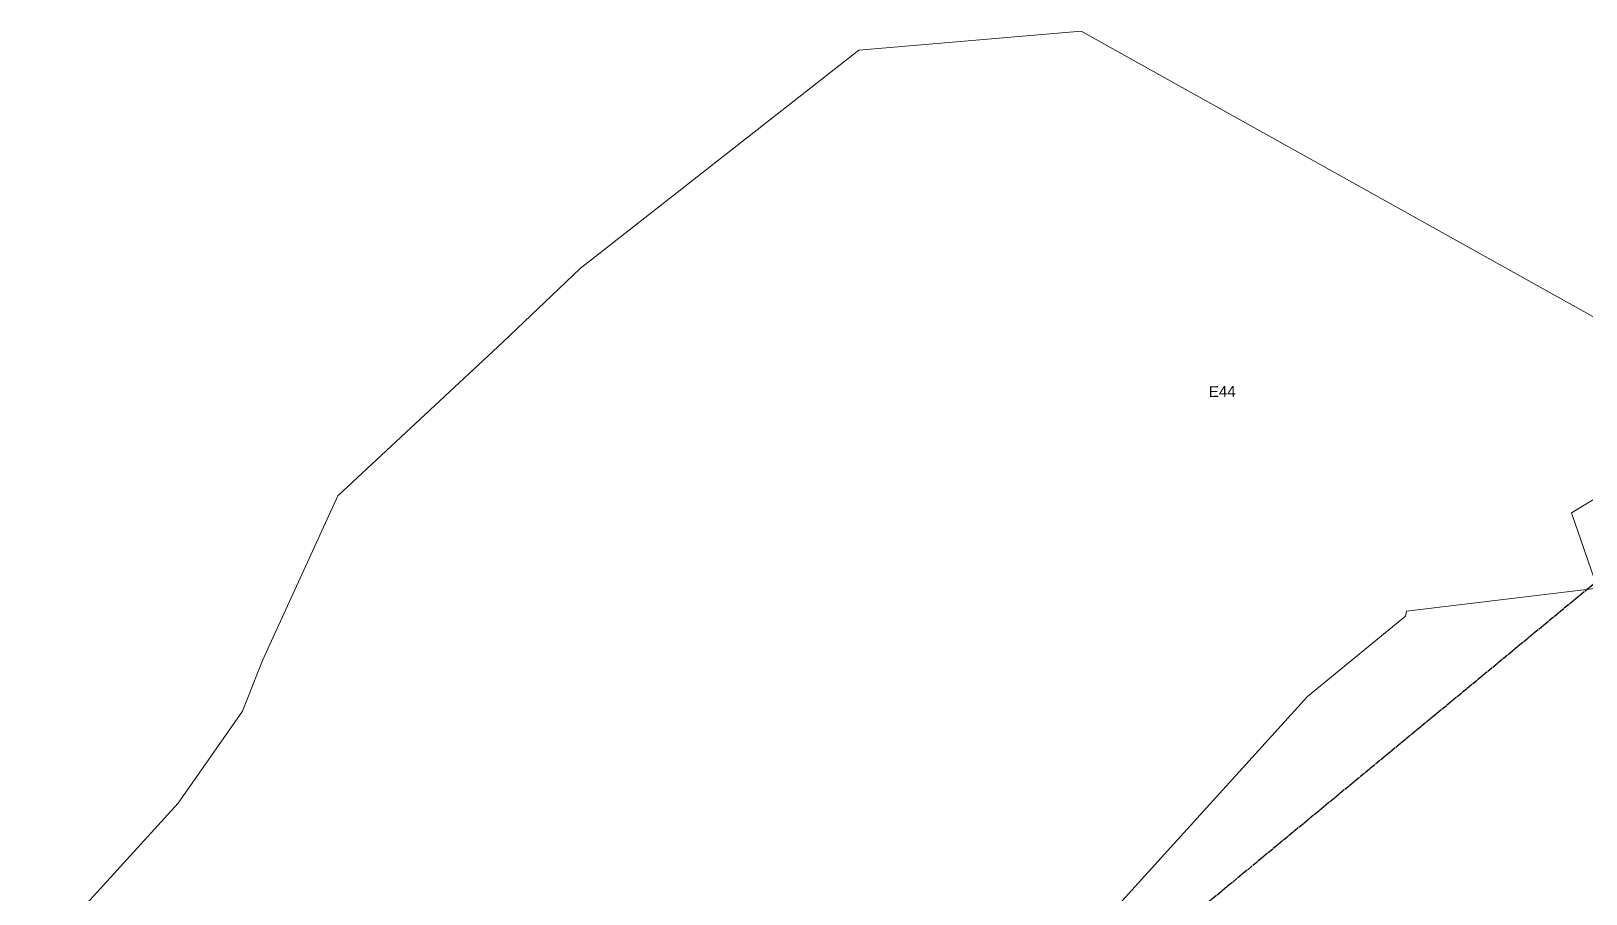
# Model space of a CAD drawing. Header units: metres. Extents: x 304132 to 306101, y 6188673 to 6190119.
# Drawn here: x 305186.2 to 305444.5, y 6189864.2 to 6190007.5 of the extents above; entities that cross this region are included whole.
import ezdxf

# ---------------------------------------------------------------- set-up
doc = ezdxf.new("R2010")
doc.units = ezdxf.units.M
doc.linetypes.add('Cable Exist OH', pattern=[1, 1, 0])
doc.layers.add('Cadastre Roads_SP_EXT', color=9, linetype='Continuous', lineweight=5)
doc.layers.add('Mains_LV_EXT', color=7, linetype='Continuous')
doc.layers.add('Mains_TR_EXT', color=7, linetype='Continuous')
doc.styles.get("Standard").update_dxf_attribs({"font": 'arial.ttf'})

msp = doc.modelspace()

# ---------------------------------------------------------------- linework, layer by layer
at = {"layer": 'Cadastre Roads_SP_EXT', "linetype": 'Continuous'}
msp.add_lwpolyline([(305331.8, 6189823.73), (305398.23, 6189896.94), (305414.55, 6189910.33), (305414.69, 6189911.16), (305446.4, 6189914.98), (305442.12, 6189927.5), (305471.9, 6189945.47), (305436.41, 6189965.26), (305360.64, 6190007.5), (305323.75, 6190004.32), (305277.43, 6189968.05), (305264.62, 6189955.84), (305237.18, 6189930.3), (305224.69, 6189902.96), (305221.34, 6189894.51), (305210.65, 6189879.26), (305194.89, 6189861.91)], dxfattribs=at)
at = {"layer": 'Mains_TR_EXT', "linetype": 'Cable Exist OH'}
msp.add_lwpolyline([(305445.91, 6189915.75), (305378.72, 6189860.27), (305353.69, 6189826.56), (305330.85, 6189796.76), (305287.87, 6189741.93), (305266.62, 6189680.24), (305257.64, 6189630.24), (305250.61, 6189589.64), (305242.4, 6189543.15), (305233.92, 6189494.38), (305226.44, 6189451.63), (305218.78, 6189408.39), (305136.26, 6189427.53), (305053.88, 6189447.28), (304970.07, 6189467.37), (304909.05, 6189461.29), (304850.58, 6189435.72)], dxfattribs=at)

# ---------------------------------------------------------------- texts
at = {"layer": 'Mains_LV_EXT'}
msp.add_text('E44', height=1.8, rotation=0.7318, dxfattribs=at).set_placement((305381.86, 6189946.7))

doc.saveas('drawing.dxf')
